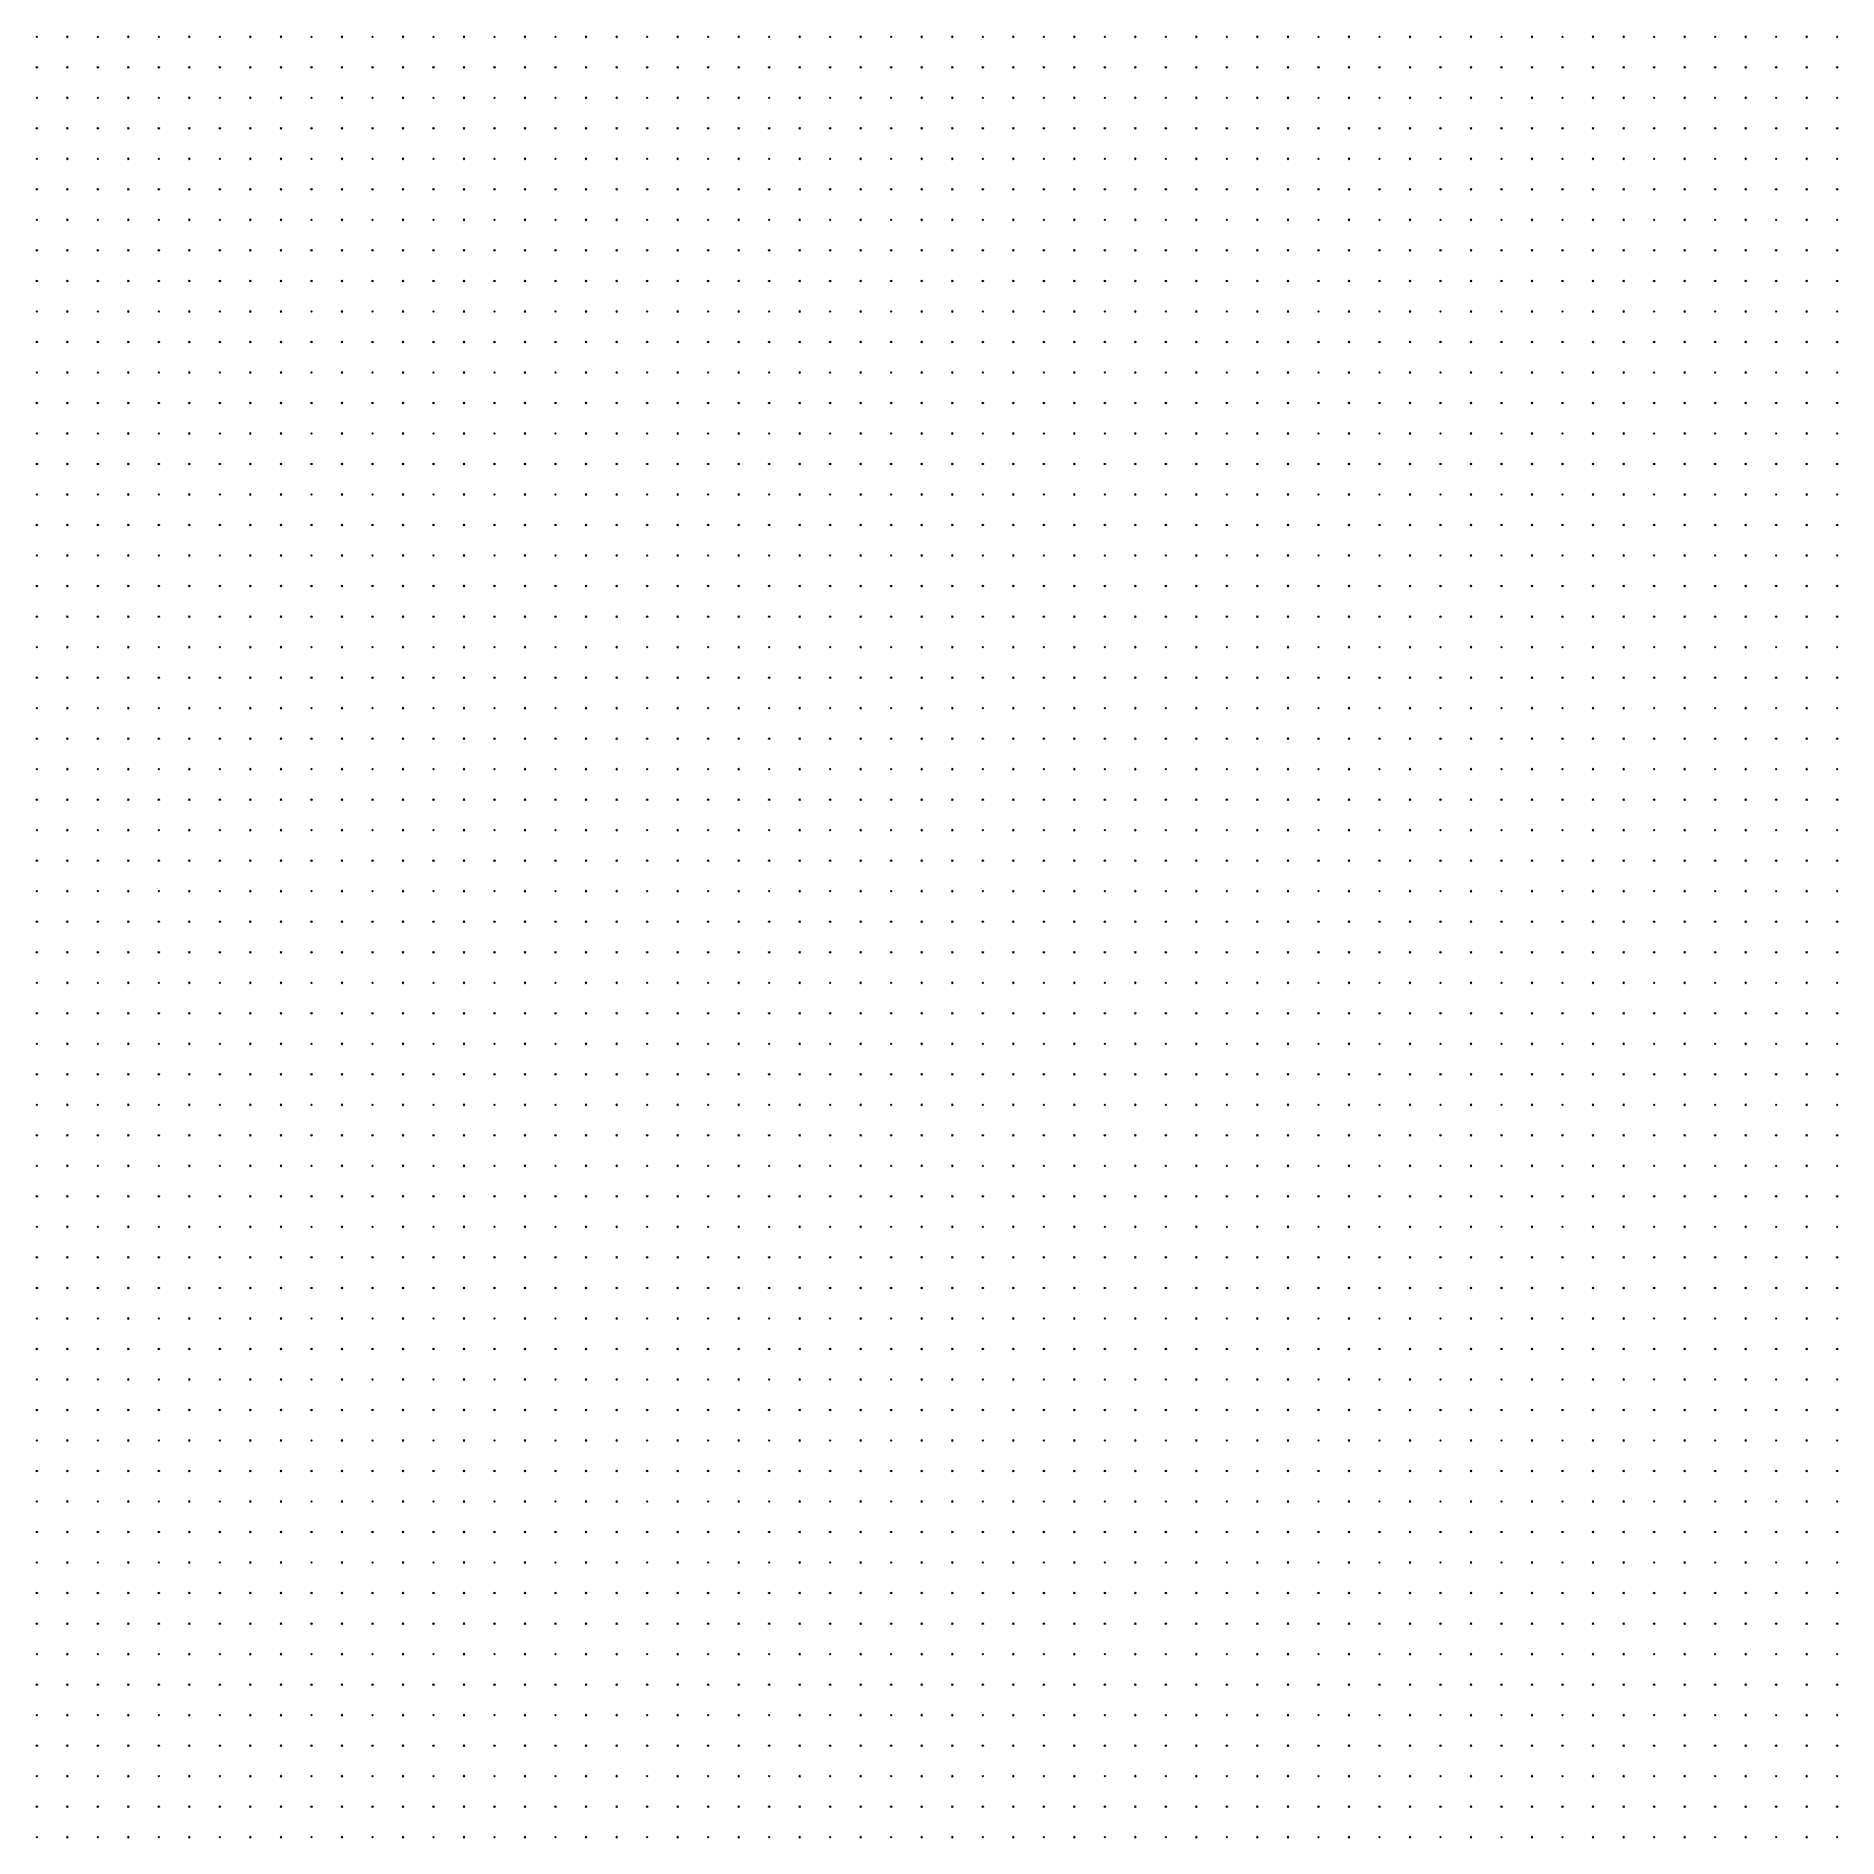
# Model space of a CAD drawing. Extents: x -601 to 580, y -581 to 601.
import ezdxf

# ---------------------------------------------------------------- set-up
doc = ezdxf.new("R2010")
doc.units = 0
doc.header["$PDMODE"] = 3
doc.header["$PDSIZE"] = 0.5
doc.layers.get('0').update_dxf_attribs({"linetype": 'CONTINUOUS'})

msp = doc.modelspace()

# ---------------------------------------------------------------- linework, layer by layer
for p in [(-600, 600), (-580, 600), (-560, 600), (-540, 600), (-520, 600), (-500, 600), (-480, 600), (-460, 600), (-440, 600), (-420, 600), (-400, 600), (-380, 600), (-360, 600), (-340, 600), (-320, 600), (-300, 600), (-280, 600), (-260, 600), (-240, 600), (-220, 600), (-200, 600), (-180, 600), (-160, 600), (-140, 600), (-120, 600), (-100, 600), (-80, 600), (-60, 600), (-40, 600), (-20, 600), (0, 600), (20, 600), (40, 600), (60, 600), (80, 600), (100, 600), (120, 600), (140, 600), (160, 600), (180, 600), (200, 600), (220, 600), (240, 600), (260, 600), (280, 600), (300, 600), (320, 600), (340, 600), (360, 600), (380, 600), (400, 600), (420, 600), (440, 600), (460, 600), (480, 600), (500, 600), (520, 600), (540, 600), (560, 600), (580, 600), (-600, 580), (-580, 580), (-560, 580), (-540, 580), (-520, 580), (-500, 580), (-480, 580), (-460, 580), (-440, 580), (-420, 580), (-400, 580), (-380, 580), (-360, 580), (-340, 580), (-320, 580), (-300, 580), (-280, 580), (-260, 580), (-240, 580), (-220, 580), (-200, 580), (-180, 580), (-160, 580), (-140, 580), (-120, 580), (-100, 580), (-80, 580), (-60, 580), (-40, 580), (-20, 580), (0, 580), (20, 580), (40, 580), (60, 580), (80, 580), (100, 580), (120, 580), (140, 580), (160, 580), (180, 580), (200, 580), (220, 580), (240, 580), (260, 580), (280, 580), (300, 580), (320, 580), (340, 580), (360, 580), (380, 580), (400, 580), (420, 580), (440, 580), (460, 580), (480, 580), (500, 580), (520, 580), (540, 580), (560, 580), (580, 580), (-600, 560), (-580, 560), (-560, 560), (-540, 560), (-520, 560), (-500, 560), (-480, 560), (-460, 560), (-440, 560), (-420, 560), (-400, 560), (-380, 560), (-360, 560), (-340, 560), (-320, 560), (-300, 560), (-280, 560), (-260, 560), (-240, 560), (-220, 560), (-200, 560), (-180, 560), (-160, 560), (-140, 560), (-120, 560), (-100, 560), (-80, 560), (-60, 560), (-40, 560), (-20, 560), (0, 560), (20, 560), (40, 560), (60, 560), (80, 560), (100, 560), (120, 560), (140, 560), (160, 560), (180, 560), (200, 560), (220, 560), (240, 560), (260, 560), (280, 560), (300, 560), (320, 560), (340, 560), (360, 560), (380, 560), (400, 560), (420, 560), (440, 560), (460, 560), (480, 560), (500, 560), (520, 560), (540, 560), (560, 560), (580, 560), (-600, 540), (-580, 540), (-560, 540), (-540, 540), (-520, 540), (-500, 540), (-480, 540), (-460, 540), (-440, 540), (-420, 540), (-400, 540), (-380, 540), (-360, 540), (-340, 540), (-320, 540), (-300, 540), (-280, 540), (-260, 540), (-240, 540), (-220, 540), (-200, 540), (-180, 540), (-160, 540), (-140, 540), (-120, 540), (-100, 540), (-80, 540), (-60, 540), (-40, 540), (-20, 540), (0, 540), (20, 540), (40, 540), (60, 540), (80, 540), (100, 540), (120, 540), (140, 540), (160, 540), (180, 540), (200, 540), (220, 540), (240, 540), (260, 540), (280, 540), (300, 540), (320, 540), (340, 540), (360, 540), (380, 540), (400, 540), (420, 540), (440, 540), (460, 540), (480, 540), (500, 540), (520, 540), (540, 540), (560, 540), (580, 540), (-600, 520), (-580, 520), (-560, 520), (-540, 520), (-520, 520), (-500, 520), (-480, 520), (-460, 520), (-440, 520), (-420, 520), (-400, 520), (-380, 520), (-360, 520), (-340, 520), (-320, 520), (-300, 520), (-280, 520), (-260, 520), (-240, 520), (-220, 520), (-200, 520), (-180, 520), (-160, 520), (-140, 520), (-120, 520), (-100, 520), (-80, 520), (-60, 520), (-40, 520), (-20, 520), (0, 520), (20, 520), (40, 520), (60, 520), (80, 520), (100, 520), (120, 520), (140, 520), (160, 520), (180, 520), (200, 520), (220, 520), (240, 520), (260, 520), (280, 520), (300, 520), (320, 520), (340, 520), (360, 520), (380, 520), (400, 520), (420, 520), (440, 520), (460, 520), (480, 520), (500, 520), (520, 520), (540, 520), (560, 520), (580, 520), (-600, 500), (-580, 500), (-560, 500), (-540, 500), (-520, 500), (-500, 500), (-480, 500), (-460, 500), (-440, 500), (-420, 500), (-400, 500), (-380, 500), (-360, 500), (-340, 500), (-320, 500), (-300, 500), (-280, 500), (-260, 500), (-240, 500), (-220, 500), (-200, 500), (-180, 500), (-160, 500), (-140, 500), (-120, 500), (-100, 500), (-80, 500), (-60, 500), (-40, 500), (-20, 500), (0, 500), (20, 500), (40, 500), (60, 500), (80, 500), (100, 500), (120, 500), (140, 500), (160, 500), (180, 500), (200, 500), (220, 500), (240, 500), (260, 500), (280, 500), (300, 500), (320, 500), (340, 500), (360, 500), (380, 500), (400, 500), (420, 500), (440, 500), (460, 500), (480, 500), (500, 500), (520, 500), (540, 500), (560, 500), (580, 500), (-600, 480), (-580, 480), (-560, 480), (-540, 480), (-520, 480), (-500, 480), (-480, 480), (-460, 480), (-440, 480), (-420, 480), (-400, 480), (-380, 480), (-360, 480), (-340, 480), (-320, 480), (-300, 480), (-280, 480), (-260, 480), (-240, 480), (-220, 480), (-200, 480), (-180, 480), (-160, 480), (-140, 480), (-120, 480), (-100, 480), (-80, 480), (-60, 480), (-40, 480), (-20, 480), (0, 480), (20, 480), (40, 480), (60, 480), (80, 480), (100, 480), (120, 480), (140, 480), (160, 480), (180, 480), (200, 480), (220, 480), (240, 480), (260, 480), (280, 480), (300, 480), (320, 480), (340, 480), (360, 480), (380, 480), (400, 480), (420, 480), (440, 480), (460, 480), (480, 480), (500, 480), (520, 480), (540, 480), (560, 480), (580, 480), (-600, 460), (-580, 460), (-560, 460), (-540, 460), (-520, 460), (-500, 460), (-480, 460), (-460, 460), (-440, 460), (-420, 460), (-400, 460), (-380, 460), (-360, 460), (-340, 460), (-320, 460), (-300, 460), (-280, 460), (-260, 460), (-240, 460), (-220, 460), (-200, 460), (-180, 460), (-160, 460), (-140, 460), (-120, 460), (-100, 460), (-80, 460), (-60, 460), (-40, 460), (-20, 460), (0, 460), (20, 460), (40, 460), (60, 460), (80, 460), (100, 460), (120, 460), (140, 460), (160, 460), (180, 460), (200, 460), (220, 460), (240, 460), (260, 460), (280, 460), (300, 460), (320, 460), (340, 460), (360, 460), (380, 460), (400, 460), (420, 460), (440, 460), (460, 460), (480, 460), (500, 460), (520, 460), (540, 460), (560, 460), (580, 460), (-600, 440), (-580, 440), (-560, 440), (-540, 440), (-520, 440), (-500, 440), (-480, 440), (-460, 440), (-440, 440), (-420, 440), (-400, 440), (-380, 440), (-360, 440), (-340, 440), (-320, 440), (-300, 440), (-280, 440), (-260, 440), (-240, 440), (-220, 440), (-200, 440), (-180, 440), (-160, 440), (-140, 440), (-120, 440), (-100, 440), (-80, 440), (-60, 440), (-40, 440), (-20, 440), (0, 440), (20, 440), (40, 440), (60, 440), (80, 440), (100, 440), (120, 440), (140, 440), (160, 440), (180, 440), (200, 440), (220, 440), (240, 440), (260, 440), (280, 440), (300, 440), (320, 440), (340, 440), (360, 440), (380, 440), (400, 440), (420, 440), (440, 440), (460, 440), (480, 440), (500, 440), (520, 440), (540, 440), (560, 440), (580, 440), (-600, 420), (-580, 420), (-560, 420), (-540, 420), (-520, 420), (-500, 420), (-480, 420), (-460, 420), (-440, 420), (-420, 420), (-400, 420), (-380, 420), (-360, 420), (-340, 420), (-320, 420), (-300, 420), (-280, 420), (-260, 420), (-240, 420), (-220, 420), (-200, 420), (-180, 420), (-160, 420), (-140, 420), (-120, 420), (-100, 420), (-80, 420), (-60, 420), (-40, 420), (-20, 420), (0, 420), (20, 420), (40, 420), (60, 420), (80, 420), (100, 420), (120, 420), (140, 420), (160, 420), (180, 420), (200, 420), (220, 420), (240, 420), (260, 420), (280, 420), (300, 420), (320, 420), (340, 420), (360, 420), (380, 420), (400, 420), (420, 420), (440, 420), (460, 420), (480, 420), (500, 420), (520, 420), (540, 420), (560, 420), (580, 420), (-600, 400), (-580, 400), (-560, 400), (-540, 400), (-520, 400), (-500, 400), (-480, 400), (-460, 400), (-440, 400), (-420, 400), (-400, 400), (-380, 400), (-360, 400), (-340, 400), (-320, 400), (-300, 400), (-280, 400), (-260, 400), (-240, 400), (-220, 400), (-200, 400), (-180, 400), (-160, 400), (-140, 400), (-120, 400), (-100, 400), (-80, 400), (-60, 400), (-40, 400), (-20, 400), (0, 400), (20, 400), (40, 400), (60, 400), (80, 400), (100, 400), (120, 400), (140, 400), (160, 400), (180, 400), (200, 400), (220, 400), (240, 400), (260, 400), (280, 400), (300, 400), (320, 400), (340, 400), (360, 400), (380, 400), (400, 400), (420, 400), (440, 400), (460, 400), (480, 400), (500, 400), (520, 400), (540, 400), (560, 400), (580, 400), (-600, 380), (-580, 380), (-560, 380), (-540, 380), (-520, 380), (-500, 380), (-480, 380), (-460, 380), (-440, 380), (-420, 380), (-400, 380), (-380, 380), (-360, 380), (-340, 380), (-320, 380), (-300, 380), (-280, 380), (-260, 380), (-240, 380), (-220, 380), (-200, 380), (-180, 380), (-160, 380), (-140, 380), (-120, 380), (-100, 380), (-80, 380), (-60, 380), (-40, 380), (-20, 380), (0, 380), (20, 380), (40, 380), (60, 380), (80, 380), (100, 380), (120, 380), (140, 380), (160, 380), (180, 380), (200, 380), (220, 380), (240, 380), (260, 380), (280, 380), (300, 380), (320, 380), (340, 380), (360, 380), (380, 380), (400, 380), (420, 380), (440, 380), (460, 380), (480, 380), (500, 380), (520, 380), (540, 380), (560, 380), (580, 380), (-600, 360), (-580, 360), (-560, 360), (-540, 360), (-520, 360), (-500, 360), (-480, 360), (-460, 360), (-440, 360), (-420, 360), (-400, 360), (-380, 360), (-360, 360), (-340, 360), (-320, 360), (-300, 360), (-280, 360), (-260, 360), (-240, 360), (-220, 360), (-200, 360), (-180, 360), (-160, 360), (-140, 360), (-120, 360), (-100, 360), (-80, 360), (-60, 360), (-40, 360), (-20, 360), (0, 360), (20, 360), (40, 360), (60, 360), (80, 360), (100, 360), (120, 360), (140, 360), (160, 360), (180, 360), (200, 360), (220, 360), (240, 360), (260, 360), (280, 360), (300, 360), (320, 360), (340, 360), (360, 360), (380, 360), (400, 360), (420, 360), (440, 360), (460, 360), (480, 360), (500, 360), (520, 360), (540, 360), (560, 360), (580, 360), (-600, 340), (-580, 340), (-560, 340), (-540, 340), (-520, 340), (-500, 340), (-480, 340), (-460, 340), (-440, 340), (-420, 340), (-400, 340), (-380, 340), (-360, 340), (-340, 340), (-320, 340), (-300, 340), (-280, 340), (-260, 340), (-240, 340), (-220, 340), (-200, 340), (-180, 340), (-160, 340), (-140, 340), (-120, 340), (-100, 340), (-80, 340), (-60, 340), (-40, 340), (-20, 340), (0, 340), (20, 340), (40, 340), (60, 340), (80, 340), (100, 340), (120, 340), (140, 340), (160, 340), (180, 340), (200, 340), (220, 340), (240, 340), (260, 340), (280, 340), (300, 340), (320, 340), (340, 340), (360, 340), (380, 340), (400, 340), (420, 340), (440, 340), (460, 340), (480, 340), (500, 340), (520, 340), (540, 340), (560, 340), (580, 340), (-600, 320), (-580, 320), (-560, 320), (-540, 320), (-520, 320), (-500, 320), (-480, 320), (-460, 320), (-440, 320), (-420, 320), (-400, 320), (-380, 320), (-360, 320), (-340, 320), (-320, 320), (-300, 320), (-280, 320), (-260, 320), (-240, 320), (-220, 320), (-200, 320), (-180, 320), (-160, 320), (-140, 320), (-120, 320), (-100, 320), (-80, 320), (-60, 320), (-40, 320), (-20, 320), (0, 320), (20, 320), (40, 320), (60, 320), (80, 320), (100, 320), (120, 320), (140, 320), (160, 320), (180, 320), (200, 320), (220, 320), (240, 320), (260, 320), (280, 320), (300, 320), (320, 320), (340, 320), (360, 320), (380, 320), (400, 320), (420, 320), (440, 320), (460, 320), (480, 320), (500, 320), (520, 320), (540, 320), (560, 320), (580, 320), (-600, 300), (-580, 300), (-560, 300), (-540, 300), (-520, 300), (-500, 300), (-480, 300), (-460, 300), (-440, 300), (-420, 300), (-400, 300), (-380, 300), (-360, 300), (-340, 300), (-320, 300), (-300, 300), (-280, 300), (-260, 300), (-240, 300), (-220, 300), (-200, 300), (-180, 300), (-160, 300), (-140, 300), (-120, 300), (-100, 300), (-80, 300), (-60, 300), (-40, 300), (-20, 300), (0, 300), (20, 300), (40, 300), (60, 300), (80, 300), (100, 300), (120, 300), (140, 300), (160, 300), (180, 300), (200, 300), (220, 300), (240, 300), (260, 300), (280, 300), (300, 300), (320, 300), (340, 300), (360, 300), (380, 300), (400, 300), (420, 300), (440, 300), (460, 300), (480, 300), (500, 300), (520, 300), (540, 300), (560, 300), (580, 300), (-600, 280), (-580, 280), (-560, 280), (-540, 280), (-520, 280), (-500, 280), (-480, 280), (-460, 280), (-440, 280), (-420, 280), (-400, 280), (-380, 280), (-360, 280), (-340, 280), (-320, 280), (-300, 280), (-280, 280), (-260, 280), (-240, 280), (-220, 280), (-200, 280), (-180, 280), (-160, 280), (-140, 280), (-120, 280), (-100, 280), (-80, 280), (-60, 280), (-40, 280), (-20, 280), (0, 280), (20, 280), (40, 280), (60, 280), (80, 280), (100, 280), (120, 280), (140, 280), (160, 280), (180, 280), (200, 280), (220, 280), (240, 280), (260, 280), (280, 280), (300, 280), (320, 280), (340, 280), (360, 280), (380, 280), (400, 280), (420, 280), (440, 280), (460, 280), (480, 280), (500, 280), (520, 280), (540, 280), (560, 280), (580, 280), (-600, 260), (-580, 260), (-560, 260), (-540, 260), (-520, 260), (-500, 260), (-480, 260), (-460, 260), (-440, 260), (-420, 260), (-400, 260), (-380, 260), (-360, 260), (-340, 260), (-320, 260), (-300, 260), (-280, 260), (-260, 260), (-240, 260), (-220, 260), (-200, 260), (-180, 260), (-160, 260), (-140, 260), (-120, 260), (-100, 260), (-80, 260), (-60, 260), (-40, 260), (-20, 260), (0, 260), (20, 260), (40, 260), (60, 260), (80, 260), (100, 260), (120, 260), (140, 260), (160, 260), (180, 260), (200, 260), (220, 260), (240, 260), (260, 260), (280, 260), (300, 260), (320, 260), (340, 260), (360, 260), (380, 260), (400, 260), (420, 260), (440, 260), (460, 260), (480, 260), (500, 260), (520, 260), (540, 260), (560, 260), (580, 260), (-600, 240), (-580, 240), (-560, 240), (-540, 240), (-520, 240), (-500, 240), (-480, 240), (-460, 240), (-440, 240), (-420, 240), (-400, 240), (-380, 240), (-360, 240), (-340, 240), (-320, 240), (-300, 240), (-280, 240), (-260, 240), (-240, 240), (-220, 240), (-200, 240), (-180, 240), (-160, 240), (-140, 240), (-120, 240), (-100, 240), (-80, 240), (-60, 240), (-40, 240), (-20, 240), (0, 240), (20, 240), (40, 240), (60, 240), (80, 240), (100, 240), (120, 240), (140, 240), (160, 240), (180, 240), (200, 240), (220, 240), (240, 240), (260, 240), (280, 240), (300, 240), (320, 240), (340, 240), (360, 240), (380, 240), (400, 240), (420, 240), (440, 240), (460, 240), (480, 240), (500, 240), (520, 240), (540, 240), (560, 240), (580, 240), (-600, 220), (-580, 220), (-560, 220), (-540, 220), (-520, 220), (-500, 220), (-480, 220), (-460, 220), (-440, 220), (-420, 220), (-400, 220), (-380, 220), (-360, 220), (-340, 220), (-320, 220), (-300, 220), (-280, 220), (-260, 220), (-240, 220), (-220, 220), (-200, 220), (-180, 220), (-160, 220), (-140, 220), (-120, 220), (-100, 220), (-80, 220), (-60, 220), (-40, 220), (-20, 220), (0, 220), (20, 220), (40, 220), (60, 220), (80, 220), (100, 220), (120, 220), (140, 220), (160, 220), (180, 220), (200, 220), (220, 220), (240, 220), (260, 220), (280, 220), (300, 220), (320, 220), (340, 220), (360, 220), (380, 220), (400, 220), (420, 220), (440, 220), (460, 220), (480, 220), (500, 220), (520, 220), (540, 220), (560, 220), (580, 220), (-600, 200), (-580, 200), (-560, 200), (-540, 200), (-520, 200), (-500, 200), (-480, 200), (-460, 200), (-440, 200), (-420, 200), (-400, 200), (-380, 200), (-360, 200), (-340, 200), (-320, 200), (-300, 200), (-280, 200), (-260, 200), (-240, 200), (-220, 200), (-200, 200), (-180, 200), (-160, 200), (-140, 200), (-120, 200), (-100, 200), (-80, 200), (-60, 200), (-40, 200), (-20, 200), (0, 200), (20, 200), (40, 200), (60, 200), (80, 200), (100, 200), (120, 200), (140, 200), (160, 200), (180, 200), (200, 200), (220, 200), (240, 200), (260, 200), (280, 200), (300, 200), (320, 200), (340, 200), (360, 200), (380, 200), (400, 200), (420, 200), (440, 200), (460, 200), (480, 200), (500, 200), (520, 200), (540, 200), (560, 200), (580, 200), (-600, 180), (-580, 180), (-560, 180), (-540, 180), (-520, 180), (-500, 180), (-480, 180), (-460, 180), (-440, 180), (-420, 180), (-400, 180), (-380, 180), (-360, 180), (-340, 180), (-320, 180), (-300, 180), (-280, 180), (-260, 180), (-240, 180), (-220, 180), (-200, 180), (-180, 180), (-160, 180), (-140, 180), (-120, 180), (-100, 180), (-80, 180), (-60, 180), (-40, 180), (-20, 180), (0, 180), (20, 180), (40, 180), (60, 180), (80, 180), (100, 180), (120, 180), (140, 180), (160, 180), (180, 180), (200, 180), (220, 180), (240, 180), (260, 180), (280, 180), (300, 180), (320, 180), (340, 180), (360, 180), (380, 180), (400, 180), (420, 180), (440, 180), (460, 180), (480, 180), (500, 180), (520, 180), (540, 180), (560, 180), (580, 180), (-600, 160), (-580, 160), (-560, 160), (-540, 160), (-520, 160), (-500, 160), (-480, 160), (-460, 160), (-440, 160), (-420, 160), (-400, 160), (-380, 160), (-360, 160), (-340, 160), (-320, 160), (-300, 160), (-280, 160), (-260, 160), (-240, 160), (-220, 160), (-200, 160), (-180, 160), (-160, 160), (-140, 160), (-120, 160), (-100, 160), (-80, 160), (-60, 160), (-40, 160), (-20, 160), (0, 160), (20, 160), (40, 160), (60, 160), (80, 160), (100, 160), (120, 160), (140, 160), (160, 160), (180, 160), (200, 160), (220, 160), (240, 160), (260, 160), (280, 160), (300, 160), (320, 160), (340, 160), (360, 160), (380, 160), (400, 160), (420, 160), (440, 160), (460, 160), (480, 160), (500, 160), (520, 160), (540, 160), (560, 160), (580, 160), (-600, 140), (-580, 140), (-560, 140), (-540, 140), (-520, 140), (-500, 140), (-480, 140), (-460, 140), (-440, 140), (-420, 140), (-400, 140), (-380, 140), (-360, 140), (-340, 140), (-320, 140), (-300, 140), (-280, 140), (-260, 140), (-240, 140), (-220, 140), (-200, 140), (-180, 140), (-160, 140), (-140, 140), (-120, 140), (-100, 140), (-80, 140), (-60, 140), (-40, 140), (-20, 140), (0, 140), (20, 140), (40, 140), (60, 140), (80, 140), (100, 140), (120, 140), (140, 140), (160, 140), (180, 140), (200, 140), (220, 140), (240, 140), (260, 140), (280, 140), (300, 140), (320, 140), (340, 140), (360, 140), (380, 140), (400, 140), (420, 140), (440, 140), (460, 140), (480, 140), (500, 140), (520, 140), (540, 140), (560, 140), (580, 140), (-600, 120), (-580, 120), (-560, 120), (-540, 120), (-520, 120), (-500, 120), (-480, 120), (-460, 120), (-440, 120), (-420, 120), (-400, 120), (-380, 120), (-360, 120), (-340, 120), (-320, 120), (-300, 120), (-280, 120), (-260, 120), (-240, 120), (-220, 120), (-200, 120), (-180, 120), (-160, 120), (-140, 120), (-120, 120), (-100, 120), (-80, 120), (-60, 120), (-40, 120), (-20, 120), (0, 120), (20, 120), (40, 120), (60, 120), (80, 120), (100, 120), (120, 120), (140, 120), (160, 120), (180, 120), (200, 120), (220, 120), (240, 120), (260, 120), (280, 120), (300, 120), (320, 120), (340, 120), (360, 120), (380, 120), (400, 120), (420, 120), (440, 120), (460, 120), (480, 120), (500, 120), (520, 120), (540, 120), (560, 120), (580, 120), (-600, 100), (-580, 100), (-560, 100), (-540, 100), (-520, 100), (-500, 100), (-480, 100), (-460, 100), (-440, 100), (-420, 100), (-400, 100), (-380, 100), (-360, 100), (-340, 100), (-320, 100), (-300, 100), (-280, 100), (-260, 100), (-240, 100), (-220, 100), (-200, 100), (-180, 100), (-160, 100), (-140, 100), (-120, 100), (-100, 100), (-80, 100), (-60, 100), (-40, 100), (-20, 100), (0, 100), (20, 100), (40, 100), (60, 100), (80, 100), (100, 100), (120, 100), (140, 100), (160, 100), (180, 100), (200, 100), (220, 100), (240, 100), (260, 100), (280, 100), (300, 100), (320, 100), (340, 100), (360, 100), (380, 100), (400, 100), (420, 100), (440, 100), (460, 100), (480, 100), (500, 100), (520, 100), (540, 100), (560, 100), (580, 100), (-600, 80), (-580, 80), (-560, 80), (-540, 80), (-520, 80), (-500, 80), (-480, 80), (-460, 80), (-440, 80), (-420, 80), (-400, 80), (-380, 80), (-360, 80), (-340, 80), (-320, 80), (-300, 80), (-280, 80), (-260, 80), (-240, 80), (-220, 80), (-200, 80), (-180, 80), (-160, 80), (-140, 80), (-120, 80), (-100, 80), (-80, 80), (-60, 80), (-40, 80), (-20, 80), (0, 80), (20, 80), (40, 80), (60, 80), (80, 80), (100, 80), (120, 80), (140, 80), (160, 80), (180, 80), (200, 80), (220, 80), (240, 80), (260, 80), (280, 80), (300, 80), (320, 80), (340, 80), (360, 80), (380, 80), (400, 80), (420, 80), (440, 80), (460, 80), (480, 80), (500, 80), (520, 80), (540, 80), (560, 80), (580, 80), (-600, 60), (-580, 60), (-560, 60), (-540, 60), (-520, 60), (-500, 60), (-480, 60), (-460, 60), (-440, 60), (-420, 60), (-400, 60), (-380, 60), (-360, 60), (-340, 60), (-320, 60), (-300, 60), (-280, 60), (-260, 60), (-240, 60), (-220, 60), (-200, 60), (-180, 60), (-160, 60), (-140, 60), (-120, 60), (-100, 60), (-80, 60), (-60, 60), (-40, 60), (-20, 60), (0, 60), (20, 60), (40, 60), (60, 60), (80, 60), (100, 60), (120, 60), (140, 60), (160, 60), (180, 60), (200, 60), (220, 60), (240, 60), (260, 60), (280, 60), (300, 60), (320, 60), (340, 60), (360, 60), (380, 60), (400, 60), (420, 60), (440, 60), (460, 60), (480, 60), (500, 60), (520, 60), (540, 60), (560, 60), (580, 60), (-600, 40), (-580, 40), (-560, 40), (-540, 40), (-520, 40), (-500, 40), (-480, 40), (-460, 40), (-440, 40), (-420, 40), (-400, 40), (-380, 40), (-360, 40), (-340, 40), (-320, 40), (-300, 40), (-280, 40), (-260, 40), (-240, 40), (-220, 40), (-200, 40), (-180, 40), (-160, 40), (-140, 40), (-120, 40), (-100, 40), (-80, 40), (-60, 40), (-40, 40), (-20, 40), (0, 40), (20, 40), (40, 40), (60, 40), (80, 40), (100, 40), (120, 40), (140, 40), (160, 40), (180, 40), (200, 40), (220, 40), (240, 40), (260, 40), (280, 40), (300, 40), (320, 40), (340, 40), (360, 40), (380, 40), (400, 40), (420, 40), (440, 40), (460, 40), (480, 40), (500, 40), (520, 40), (540, 40), (560, 40), (580, 40), (-600, 20), (-580, 20), (-560, 20), (-540, 20), (-520, 20), (-500, 20), (-480, 20), (-460, 20), (-440, 20), (-420, 20), (-400, 20), (-380, 20), (-360, 20), (-340, 20), (-320, 20), (-300, 20), (-280, 20), (-260, 20), (-240, 20), (-220, 20), (-200, 20), (-180, 20), (-160, 20), (-140, 20), (-120, 20), (-100, 20), (-80, 20), (-60, 20), (-40, 20), (-20, 20), (0, 20), (20, 20), (40, 20), (60, 20), (80, 20), (100, 20), (120, 20), (140, 20), (160, 20), (180, 20), (200, 20), (220, 20), (240, 20), (260, 20), (280, 20), (300, 20), (320, 20), (340, 20), (360, 20), (380, 20), (400, 20), (420, 20), (440, 20), (460, 20), (480, 20), (500, 20), (520, 20), (540, 20), (560, 20), (580, 20), (-600, 0), (-580, 0), (-560, 0), (-540, 0), (-520, 0), (-500, 0), (-480, 0), (-460, 0), (-440, 0), (-420, 0), (-400, 0), (-380, 0), (-360, 0), (-340, 0), (-320, 0), (-300, 0), (-280, 0), (-260, 0), (-240, 0), (-220, 0), (-200, 0), (-180, 0), (-160, 0), (-140, 0), (-120, 0), (-100, 0), (-80, 0), (-60, 0), (-40, 0), (-20, 0), (0, 0), (20, 0), (40, 0), (60, 0), (80, 0), (100, 0), (120, 0), (140, 0), (160, 0), (180, 0), (200, 0), (220, 0), (240, 0), (260, 0), (280, 0), (300, 0), (320, 0), (340, 0), (360, 0), (380, 0), (400, 0), (420, 0), (440, 0), (460, 0), (480, 0), (500, 0), (520, 0), (540, 0), (560, 0), (580, 0), (-600, -20), (-580, -20), (-560, -20), (-540, -20), (-520, -20), (-500, -20), (-480, -20), (-460, -20), (-440, -20), (-420, -20), (-400, -20), (-380, -20), (-360, -20), (-340, -20), (-320, -20), (-300, -20), (-280, -20), (-260, -20), (-240, -20), (-220, -20), (-200, -20), (-180, -20), (-160, -20), (-140, -20), (-120, -20), (-100, -20), (-80, -20), (-60, -20), (-40, -20), (-20, -20), (0, -20), (20, -20), (40, -20), (60, -20), (80, -20), (100, -20), (120, -20), (140, -20), (160, -20), (180, -20), (200, -20), (220, -20), (240, -20), (260, -20), (280, -20), (300, -20), (320, -20), (340, -20), (360, -20), (380, -20), (400, -20), (420, -20), (440, -20), (460, -20), (480, -20), (500, -20), (520, -20), (540, -20), (560, -20), (580, -20), (-600, -40), (-580, -40), (-560, -40), (-540, -40), (-520, -40), (-500, -40), (-480, -40), (-460, -40), (-440, -40), (-420, -40), (-400, -40), (-380, -40), (-360, -40), (-340, -40), (-320, -40), (-300, -40), (-280, -40), (-260, -40), (-240, -40), (-220, -40), (-200, -40), (-180, -40), (-160, -40), (-140, -40), (-120, -40), (-100, -40), (-80, -40), (-60, -40), (-40, -40), (-20, -40), (0, -40), (20, -40), (40, -40), (60, -40), (80, -40), (100, -40), (120, -40), (140, -40), (160, -40), (180, -40), (200, -40), (220, -40), (240, -40), (260, -40), (280, -40), (300, -40), (320, -40), (340, -40), (360, -40), (380, -40), (400, -40), (420, -40), (440, -40), (460, -40), (480, -40), (500, -40), (520, -40), (540, -40), (560, -40), (580, -40), (-600, -60), (-580, -60), (-560, -60), (-540, -60), (-520, -60), (-500, -60), (-480, -60), (-460, -60), (-440, -60), (-420, -60), (-400, -60), (-380, -60), (-360, -60), (-340, -60), (-320, -60), (-300, -60), (-280, -60), (-260, -60), (-240, -60), (-220, -60), (-200, -60), (-180, -60), (-160, -60), (-140, -60), (-120, -60), (-100, -60), (-80, -60), (-60, -60), (-40, -60), (-20, -60), (0, -60), (20, -60), (40, -60), (60, -60), (80, -60), (100, -60), (120, -60), (140, -60), (160, -60), (180, -60), (200, -60), (220, -60), (240, -60), (260, -60), (280, -60), (300, -60), (320, -60), (340, -60), (360, -60), (380, -60), (400, -60), (420, -60), (440, -60), (460, -60), (480, -60), (500, -60), (520, -60), (540, -60), (560, -60), (580, -60), (-600, -80), (-580, -80), (-560, -80), (-540, -80), (-520, -80), (-500, -80), (-480, -80), (-460, -80), (-440, -80), (-420, -80), (-400, -80), (-380, -80), (-360, -80), (-340, -80), (-320, -80), (-300, -80), (-280, -80), (-260, -80), (-240, -80), (-220, -80), (-200, -80), (-180, -80), (-160, -80), (-140, -80), (-120, -80), (-100, -80), (-80, -80), (-60, -80), (-40, -80), (-20, -80), (0, -80), (20, -80), (40, -80), (60, -80), (80, -80), (100, -80), (120, -80), (140, -80), (160, -80), (180, -80), (200, -80), (220, -80), (240, -80), (260, -80), (280, -80), (300, -80), (320, -80), (340, -80), (360, -80), (380, -80), (400, -80), (420, -80), (440, -80), (460, -80), (480, -80), (500, -80), (520, -80), (540, -80), (560, -80), (580, -80), (-600, -100), (-580, -100), (-560, -100), (-540, -100), (-520, -100), (-500, -100), (-480, -100), (-460, -100), (-440, -100), (-420, -100), (-400, -100), (-380, -100), (-360, -100), (-340, -100), (-320, -100), (-300, -100), (-280, -100), (-260, -100), (-240, -100), (-220, -100), (-200, -100), (-180, -100), (-160, -100), (-140, -100), (-120, -100), (-100, -100), (-80, -100), (-60, -100), (-40, -100), (-20, -100), (0, -100), (20, -100), (40, -100), (60, -100), (80, -100), (100, -100), (120, -100), (140, -100), (160, -100), (180, -100), (200, -100), (220, -100), (240, -100), (260, -100), (280, -100), (300, -100), (320, -100), (340, -100), (360, -100), (380, -100), (400, -100), (420, -100), (440, -100), (460, -100), (480, -100), (500, -100), (520, -100), (540, -100), (560, -100), (580, -100), (-600, -120), (-580, -120), (-560, -120), (-540, -120), (-520, -120), (-500, -120), (-480, -120), (-460, -120), (-440, -120), (-420, -120), (-400, -120), (-380, -120), (-360, -120), (-340, -120), (-320, -120), (-300, -120), (-280, -120), (-260, -120), (-240, -120), (-220, -120), (-200, -120), (-180, -120), (-160, -120), (-140, -120), (-120, -120), (-100, -120), (-80, -120), (-60, -120), (-40, -120), (-20, -120), (0, -120), (20, -120), (40, -120), (60, -120), (80, -120), (100, -120), (120, -120), (140, -120), (160, -120), (180, -120), (200, -120), (220, -120), (240, -120), (260, -120), (280, -120), (300, -120), (320, -120), (340, -120), (360, -120), (380, -120), (400, -120), (420, -120), (440, -120), (460, -120), (480, -120), (500, -120), (520, -120), (540, -120), (560, -120), (580, -120), (-600, -140), (-580, -140), (-560, -140), (-540, -140), (-520, -140), (-500, -140), (-480, -140), (-460, -140), (-440, -140), (-420, -140), (-400, -140), (-380, -140), (-360, -140), (-340, -140), (-320, -140), (-300, -140), (-280, -140), (-260, -140), (-240, -140), (-220, -140), (-200, -140), (-180, -140), (-160, -140), (-140, -140), (-120, -140), (-100, -140), (-80, -140), (-60, -140), (-40, -140), (-20, -140), (0, -140), (20, -140), (40, -140), (60, -140), (80, -140), (100, -140), (120, -140), (140, -140), (160, -140), (180, -140), (200, -140), (220, -140), (240, -140), (260, -140), (280, -140), (300, -140), (320, -140), (340, -140), (360, -140), (380, -140), (400, -140), (420, -140), (440, -140), (460, -140), (480, -140), (500, -140), (520, -140), (540, -140), (560, -140), (580, -140), (-600, -160), (-580, -160), (-560, -160), (-540, -160), (-520, -160), (-500, -160), (-480, -160), (-460, -160), (-440, -160), (-420, -160), (-400, -160), (-380, -160), (-360, -160), (-340, -160), (-320, -160), (-300, -160), (-280, -160), (-260, -160), (-240, -160), (-220, -160), (-200, -160), (-180, -160), (-160, -160), (-140, -160), (-120, -160), (-100, -160), (-80, -160), (-60, -160), (-40, -160), (-20, -160), (0, -160), (20, -160), (40, -160), (60, -160), (80, -160), (100, -160), (120, -160), (140, -160), (160, -160), (180, -160), (200, -160), (220, -160), (240, -160), (260, -160), (280, -160), (300, -160), (320, -160), (340, -160), (360, -160), (380, -160), (400, -160), (420, -160), (440, -160), (460, -160), (480, -160), (500, -160), (520, -160), (540, -160), (560, -160), (580, -160), (-600, -180), (-580, -180), (-560, -180), (-540, -180), (-520, -180), (-500, -180), (-480, -180), (-460, -180), (-440, -180), (-420, -180), (-400, -180), (-380, -180), (-360, -180), (-340, -180), (-320, -180), (-300, -180), (-280, -180), (-260, -180), (-240, -180), (-220, -180), (-200, -180), (-180, -180), (-160, -180), (-140, -180), (-120, -180), (-100, -180), (-80, -180), (-60, -180), (-40, -180), (-20, -180), (0, -180), (20, -180), (40, -180), (60, -180), (80, -180), (100, -180), (120, -180), (140, -180), (160, -180), (180, -180), (200, -180), (220, -180), (240, -180), (260, -180), (280, -180), (300, -180), (320, -180), (340, -180), (360, -180), (380, -180), (400, -180), (420, -180), (440, -180), (460, -180), (480, -180), (500, -180), (520, -180), (540, -180), (560, -180), (580, -180), (-600, -200), (-580, -200), (-560, -200), (-540, -200), (-520, -200), (-500, -200), (-480, -200), (-460, -200), (-440, -200), (-420, -200), (-400, -200), (-380, -200), (-360, -200), (-340, -200), (-320, -200), (-300, -200), (-280, -200), (-260, -200), (-240, -200), (-220, -200), (-200, -200), (-180, -200), (-160, -200), (-140, -200), (-120, -200), (-100, -200), (-80, -200), (-60, -200), (-40, -200), (-20, -200), (0, -200), (20, -200), (40, -200), (60, -200), (80, -200), (100, -200), (120, -200), (140, -200), (160, -200), (180, -200), (200, -200), (220, -200), (240, -200), (260, -200), (280, -200), (300, -200), (320, -200), (340, -200), (360, -200), (380, -200), (400, -200), (420, -200), (440, -200), (460, -200), (480, -200), (500, -200), (520, -200), (540, -200), (560, -200), (580, -200), (-600, -220), (-580, -220), (-560, -220), (-540, -220), (-520, -220), (-500, -220), (-480, -220), (-460, -220), (-440, -220), (-420, -220), (-400, -220), (-380, -220), (-360, -220), (-340, -220), (-320, -220), (-300, -220), (-280, -220), (-260, -220), (-240, -220), (-220, -220), (-200, -220), (-180, -220), (-160, -220), (-140, -220), (-120, -220), (-100, -220), (-80, -220), (-60, -220), (-40, -220), (-20, -220), (0, -220), (20, -220), (40, -220), (60, -220), (80, -220), (100, -220), (120, -220), (140, -220), (160, -220), (180, -220), (200, -220), (220, -220), (240, -220), (260, -220), (280, -220), (300, -220), (320, -220), (340, -220), (360, -220), (380, -220), (400, -220), (420, -220), (440, -220), (460, -220), (480, -220), (500, -220), (520, -220), (540, -220), (560, -220), (580, -220), (-600, -240), (-580, -240), (-560, -240), (-540, -240), (-520, -240), (-500, -240), (-480, -240), (-460, -240), (-440, -240), (-420, -240), (-400, -240), (-380, -240), (-360, -240), (-340, -240), (-320, -240), (-300, -240), (-280, -240), (-260, -240), (-240, -240), (-220, -240), (-200, -240), (-180, -240), (-160, -240), (-140, -240), (-120, -240), (-100, -240), (-80, -240), (-60, -240), (-40, -240), (-20, -240), (0, -240), (20, -240), (40, -240), (60, -240), (80, -240), (100, -240), (120, -240), (140, -240), (160, -240), (180, -240), (200, -240), (220, -240), (240, -240), (260, -240), (280, -240), (300, -240), (320, -240), (340, -240), (360, -240), (380, -240), (400, -240), (420, -240), (440, -240), (460, -240), (480, -240), (500, -240), (520, -240), (540, -240), (560, -240), (580, -240), (-600, -260), (-580, -260), (-560, -260), (-540, -260), (-520, -260), (-500, -260), (-480, -260), (-460, -260), (-440, -260), (-420, -260), (-400, -260), (-380, -260), (-360, -260), (-340, -260), (-320, -260), (-300, -260), (-280, -260), (-260, -260), (-240, -260), (-220, -260), (-200, -260), (-180, -260), (-160, -260), (-140, -260), (-120, -260), (-100, -260), (-80, -260), (-60, -260), (-40, -260), (-20, -260), (0, -260), (20, -260), (40, -260), (60, -260), (80, -260), (100, -260), (120, -260), (140, -260), (160, -260), (180, -260), (200, -260), (220, -260), (240, -260), (260, -260), (280, -260), (300, -260), (320, -260), (340, -260), (360, -260), (380, -260), (400, -260), (420, -260), (440, -260), (460, -260), (480, -260), (500, -260), (520, -260), (540, -260), (560, -260), (580, -260), (-600, -280), (-580, -280), (-560, -280), (-540, -280), (-520, -280), (-500, -280), (-480, -280), (-460, -280), (-440, -280), (-420, -280), (-400, -280), (-380, -280), (-360, -280), (-340, -280), (-320, -280), (-300, -280), (-280, -280), (-260, -280), (-240, -280), (-220, -280), (-200, -280), (-180, -280), (-160, -280), (-140, -280), (-120, -280), (-100, -280), (-80, -280), (-60, -280), (-40, -280), (-20, -280), (0, -280), (20, -280), (40, -280), (60, -280), (80, -280), (100, -280), (120, -280), (140, -280), (160, -280), (180, -280), (200, -280), (220, -280), (240, -280), (260, -280), (280, -280), (300, -280), (320, -280), (340, -280), (360, -280), (380, -280), (400, -280), (420, -280), (440, -280), (460, -280), (480, -280), (500, -280), (520, -280), (540, -280), (560, -280), (580, -280), (-600, -300), (-580, -300), (-560, -300), (-540, -300), (-520, -300), (-500, -300), (-480, -300), (-460, -300), (-440, -300), (-420, -300), (-400, -300), (-380, -300), (-360, -300), (-340, -300), (-320, -300), (-300, -300), (-280, -300), (-260, -300), (-240, -300), (-220, -300), (-200, -300), (-180, -300), (-160, -300), (-140, -300), (-120, -300), (-100, -300), (-80, -300), (-60, -300), (-40, -300), (-20, -300), (0, -300), (20, -300), (40, -300), (60, -300), (80, -300), (100, -300), (120, -300), (140, -300), (160, -300), (180, -300), (200, -300), (220, -300), (240, -300), (260, -300), (280, -300), (300, -300), (320, -300), (340, -300), (360, -300), (380, -300), (400, -300), (420, -300), (440, -300), (460, -300), (480, -300), (500, -300), (520, -300), (540, -300), (560, -300), (580, -300), (-600, -320), (-580, -320), (-560, -320), (-540, -320), (-520, -320), (-500, -320), (-480, -320), (-460, -320), (-440, -320), (-420, -320), (-400, -320), (-380, -320), (-360, -320), (-340, -320), (-320, -320), (-300, -320), (-280, -320), (-260, -320), (-240, -320), (-220, -320), (-200, -320), (-180, -320), (-160, -320), (-140, -320), (-120, -320), (-100, -320), (-80, -320), (-60, -320), (-40, -320), (-20, -320), (0, -320), (20, -320), (40, -320), (60, -320), (80, -320), (100, -320), (120, -320), (140, -320), (160, -320), (180, -320), (200, -320), (220, -320), (240, -320), (260, -320), (280, -320), (300, -320), (320, -320), (340, -320), (360, -320), (380, -320), (400, -320), (420, -320), (440, -320), (460, -320), (480, -320), (500, -320), (520, -320), (540, -320), (560, -320), (580, -320), (-600, -340), (-580, -340), (-560, -340), (-540, -340), (-520, -340), (-500, -340), (-480, -340), (-460, -340), (-440, -340), (-420, -340), (-400, -340), (-380, -340), (-360, -340), (-340, -340), (-320, -340), (-300, -340), (-280, -340), (-260, -340), (-240, -340), (-220, -340), (-200, -340), (-180, -340), (-160, -340), (-140, -340), (-120, -340), (-100, -340), (-80, -340), (-60, -340), (-40, -340), (-20, -340), (0, -340), (20, -340), (40, -340), (60, -340), (80, -340), (100, -340), (120, -340), (140, -340), (160, -340), (180, -340), (200, -340), (220, -340), (240, -340), (260, -340), (280, -340), (300, -340), (320, -340), (340, -340), (360, -340), (380, -340), (400, -340), (420, -340), (440, -340), (460, -340), (480, -340), (500, -340), (520, -340), (540, -340), (560, -340), (580, -340), (-600, -360), (-580, -360), (-560, -360), (-540, -360), (-520, -360), (-500, -360), (-480, -360), (-460, -360), (-440, -360), (-420, -360), (-400, -360), (-380, -360), (-360, -360), (-340, -360), (-320, -360), (-300, -360), (-280, -360), (-260, -360), (-240, -360), (-220, -360), (-200, -360), (-180, -360), (-160, -360), (-140, -360), (-120, -360), (-100, -360), (-80, -360), (-60, -360), (-40, -360), (-20, -360), (0, -360), (20, -360), (40, -360), (60, -360), (80, -360), (100, -360), (120, -360), (140, -360), (160, -360), (180, -360), (200, -360), (220, -360), (240, -360), (260, -360), (280, -360), (300, -360), (320, -360), (340, -360), (360, -360), (380, -360), (400, -360), (420, -360), (440, -360), (460, -360), (480, -360), (500, -360), (520, -360), (540, -360), (560, -360), (580, -360), (-600, -380), (-580, -380), (-560, -380), (-540, -380), (-520, -380), (-500, -380), (-480, -380), (-460, -380), (-440, -380), (-420, -380), (-400, -380), (-380, -380), (-360, -380), (-340, -380), (-320, -380), (-300, -380), (-280, -380), (-260, -380), (-240, -380), (-220, -380), (-200, -380), (-180, -380), (-160, -380), (-140, -380), (-120, -380), (-100, -380), (-80, -380), (-60, -380), (-40, -380), (-20, -380), (0, -380), (20, -380), (40, -380), (60, -380), (80, -380), (100, -380), (120, -380), (140, -380), (160, -380), (180, -380), (200, -380), (220, -380), (240, -380), (260, -380), (280, -380), (300, -380), (320, -380), (340, -380), (360, -380), (380, -380), (400, -380), (420, -380), (440, -380), (460, -380), (480, -380), (500, -380), (520, -380), (540, -380), (560, -380), (580, -380), (-600, -400), (-580, -400), (-560, -400), (-540, -400), (-520, -400), (-500, -400), (-480, -400), (-460, -400), (-440, -400), (-420, -400), (-400, -400), (-380, -400), (-360, -400), (-340, -400), (-320, -400), (-300, -400), (-280, -400), (-260, -400), (-240, -400), (-220, -400), (-200, -400), (-180, -400), (-160, -400), (-140, -400), (-120, -400), (-100, -400), (-80, -400), (-60, -400), (-40, -400), (-20, -400), (0, -400), (20, -400), (40, -400), (60, -400), (80, -400), (100, -400), (120, -400), (140, -400), (160, -400), (180, -400), (200, -400), (220, -400), (240, -400), (260, -400), (280, -400), (300, -400), (320, -400), (340, -400), (360, -400), (380, -400), (400, -400), (420, -400), (440, -400), (460, -400), (480, -400), (500, -400), (520, -400), (540, -400), (560, -400), (580, -400), (-600, -420), (-580, -420), (-560, -420), (-540, -420), (-520, -420), (-500, -420), (-480, -420), (-460, -420), (-440, -420), (-420, -420), (-400, -420), (-380, -420), (-360, -420), (-340, -420), (-320, -420), (-300, -420), (-280, -420), (-260, -420), (-240, -420), (-220, -420), (-200, -420), (-180, -420), (-160, -420), (-140, -420), (-120, -420), (-100, -420), (-80, -420), (-60, -420), (-40, -420), (-20, -420), (0, -420), (20, -420), (40, -420), (60, -420), (80, -420), (100, -420), (120, -420), (140, -420), (160, -420), (180, -420), (200, -420), (220, -420), (240, -420), (260, -420), (280, -420), (300, -420), (320, -420), (340, -420), (360, -420), (380, -420), (400, -420), (420, -420), (440, -420), (460, -420), (480, -420), (500, -420), (520, -420), (540, -420), (560, -420), (580, -420), (-600, -440), (-580, -440), (-560, -440), (-540, -440), (-520, -440), (-500, -440), (-480, -440), (-460, -440), (-440, -440), (-420, -440), (-400, -440), (-380, -440), (-360, -440), (-340, -440), (-320, -440), (-300, -440), (-280, -440), (-260, -440), (-240, -440), (-220, -440), (-200, -440), (-180, -440), (-160, -440), (-140, -440), (-120, -440), (-100, -440), (-80, -440), (-60, -440), (-40, -440), (-20, -440), (0, -440), (20, -440), (40, -440), (60, -440), (80, -440), (100, -440), (120, -440), (140, -440), (160, -440), (180, -440), (200, -440), (220, -440), (240, -440), (260, -440), (280, -440), (300, -440), (320, -440), (340, -440), (360, -440), (380, -440), (400, -440), (420, -440), (440, -440), (460, -440), (480, -440), (500, -440), (520, -440), (540, -440), (560, -440), (580, -440), (-600, -460), (-580, -460), (-560, -460), (-540, -460), (-520, -460), (-500, -460), (-480, -460), (-460, -460), (-440, -460), (-420, -460), (-400, -460), (-380, -460), (-360, -460), (-340, -460), (-320, -460), (-300, -460), (-280, -460), (-260, -460), (-240, -460), (-220, -460), (-200, -460), (-180, -460), (-160, -460), (-140, -460), (-120, -460), (-100, -460), (-80, -460), (-60, -460), (-40, -460), (-20, -460), (0, -460), (20, -460), (40, -460), (60, -460), (80, -460), (100, -460), (120, -460), (140, -460), (160, -460), (180, -460), (200, -460), (220, -460), (240, -460), (260, -460), (280, -460), (300, -460), (320, -460), (340, -460), (360, -460), (380, -460), (400, -460), (420, -460), (440, -460), (460, -460), (480, -460), (500, -460), (520, -460), (540, -460), (560, -460), (580, -460), (-600, -480), (-580, -480), (-560, -480), (-540, -480), (-520, -480), (-500, -480), (-480, -480), (-460, -480), (-440, -480), (-420, -480), (-400, -480), (-380, -480), (-360, -480), (-340, -480), (-320, -480), (-300, -480), (-280, -480), (-260, -480), (-240, -480), (-220, -480), (-200, -480), (-180, -480), (-160, -480), (-140, -480), (-120, -480), (-100, -480), (-80, -480), (-60, -480), (-40, -480), (-20, -480), (0, -480), (20, -480), (40, -480), (60, -480), (80, -480), (100, -480), (120, -480), (140, -480), (160, -480), (180, -480), (200, -480), (220, -480), (240, -480), (260, -480), (280, -480), (300, -480), (320, -480), (340, -480), (360, -480), (380, -480), (400, -480), (420, -480), (440, -480), (460, -480), (480, -480), (500, -480), (520, -480), (540, -480), (560, -480), (580, -480), (-600, -500), (-580, -500), (-560, -500), (-540, -500), (-520, -500), (-500, -500), (-480, -500), (-460, -500), (-440, -500), (-420, -500), (-400, -500), (-380, -500), (-360, -500), (-340, -500), (-320, -500), (-300, -500), (-280, -500), (-260, -500), (-240, -500), (-220, -500), (-200, -500), (-180, -500), (-160, -500), (-140, -500), (-120, -500), (-100, -500), (-80, -500), (-60, -500), (-40, -500), (-20, -500), (0, -500), (20, -500), (40, -500), (60, -500), (80, -500), (100, -500), (120, -500), (140, -500), (160, -500), (180, -500), (200, -500), (220, -500), (240, -500), (260, -500), (280, -500), (300, -500), (320, -500), (340, -500), (360, -500), (380, -500), (400, -500), (420, -500), (440, -500), (460, -500), (480, -500), (500, -500), (520, -500), (540, -500), (560, -500), (580, -500), (-600, -520), (-580, -520), (-560, -520), (-540, -520), (-520, -520), (-500, -520), (-480, -520), (-460, -520), (-440, -520), (-420, -520), (-400, -520), (-380, -520), (-360, -520), (-340, -520), (-320, -520), (-300, -520), (-280, -520), (-260, -520), (-240, -520), (-220, -520), (-200, -520), (-180, -520), (-160, -520), (-140, -520), (-120, -520), (-100, -520), (-80, -520), (-60, -520), (-40, -520), (-20, -520), (0, -520), (20, -520), (40, -520), (60, -520), (80, -520), (100, -520), (120, -520), (140, -520), (160, -520), (180, -520), (200, -520), (220, -520), (240, -520), (260, -520), (280, -520), (300, -520), (320, -520), (340, -520), (360, -520), (380, -520), (400, -520), (420, -520), (440, -520), (460, -520), (480, -520), (500, -520), (520, -520), (540, -520), (560, -520), (580, -520), (-600, -540), (-580, -540), (-560, -540), (-540, -540), (-520, -540), (-500, -540), (-480, -540), (-460, -540), (-440, -540), (-420, -540), (-400, -540), (-380, -540), (-360, -540), (-340, -540), (-320, -540), (-300, -540), (-280, -540), (-260, -540), (-240, -540), (-220, -540), (-200, -540), (-180, -540), (-160, -540), (-140, -540), (-120, -540), (-100, -540), (-80, -540), (-60, -540), (-40, -540), (-20, -540), (0, -540), (20, -540), (40, -540), (60, -540), (80, -540), (100, -540), (120, -540), (140, -540), (160, -540), (180, -540), (200, -540), (220, -540), (240, -540), (260, -540), (280, -540), (300, -540), (320, -540), (340, -540), (360, -540), (380, -540), (400, -540), (420, -540), (440, -540), (460, -540), (480, -540), (500, -540), (520, -540), (540, -540), (560, -540), (580, -540), (-600, -560), (-580, -560), (-560, -560), (-540, -560), (-520, -560), (-500, -560), (-480, -560), (-460, -560), (-440, -560), (-420, -560), (-400, -560), (-380, -560), (-360, -560), (-340, -560), (-320, -560), (-300, -560), (-280, -560), (-260, -560), (-240, -560), (-220, -560), (-200, -560), (-180, -560), (-160, -560), (-140, -560), (-120, -560), (-100, -560), (-80, -560), (-60, -560), (-40, -560), (-20, -560), (0, -560), (20, -560), (40, -560), (60, -560), (80, -560), (100, -560), (120, -560), (140, -560), (160, -560), (180, -560), (200, -560), (220, -560), (240, -560), (260, -560), (280, -560), (300, -560), (320, -560), (340, -560), (360, -560), (380, -560), (400, -560), (420, -560), (440, -560), (460, -560), (480, -560), (500, -560), (520, -560), (540, -560), (560, -560), (580, -560), (-600, -580), (-580, -580), (-560, -580), (-540, -580), (-520, -580), (-500, -580), (-480, -580), (-460, -580), (-440, -580), (-420, -580), (-400, -580), (-380, -580), (-360, -580), (-340, -580), (-320, -580), (-300, -580), (-280, -580), (-260, -580), (-240, -580), (-220, -580), (-200, -580), (-180, -580), (-160, -580), (-140, -580), (-120, -580), (-100, -580), (-80, -580), (-60, -580), (-40, -580), (-20, -580), (0, -580), (20, -580), (40, -580), (60, -580), (80, -580), (100, -580), (120, -580), (140, -580), (160, -580), (180, -580), (200, -580), (220, -580), (240, -580), (260, -580), (280, -580), (300, -580), (320, -580), (340, -580), (360, -580), (380, -580), (400, -580), (420, -580), (440, -580), (460, -580), (480, -580), (500, -580), (520, -580), (540, -580), (560, -580), (580, -580)]:
    msp.add_point(p)

doc.saveas('drawing.dxf')
